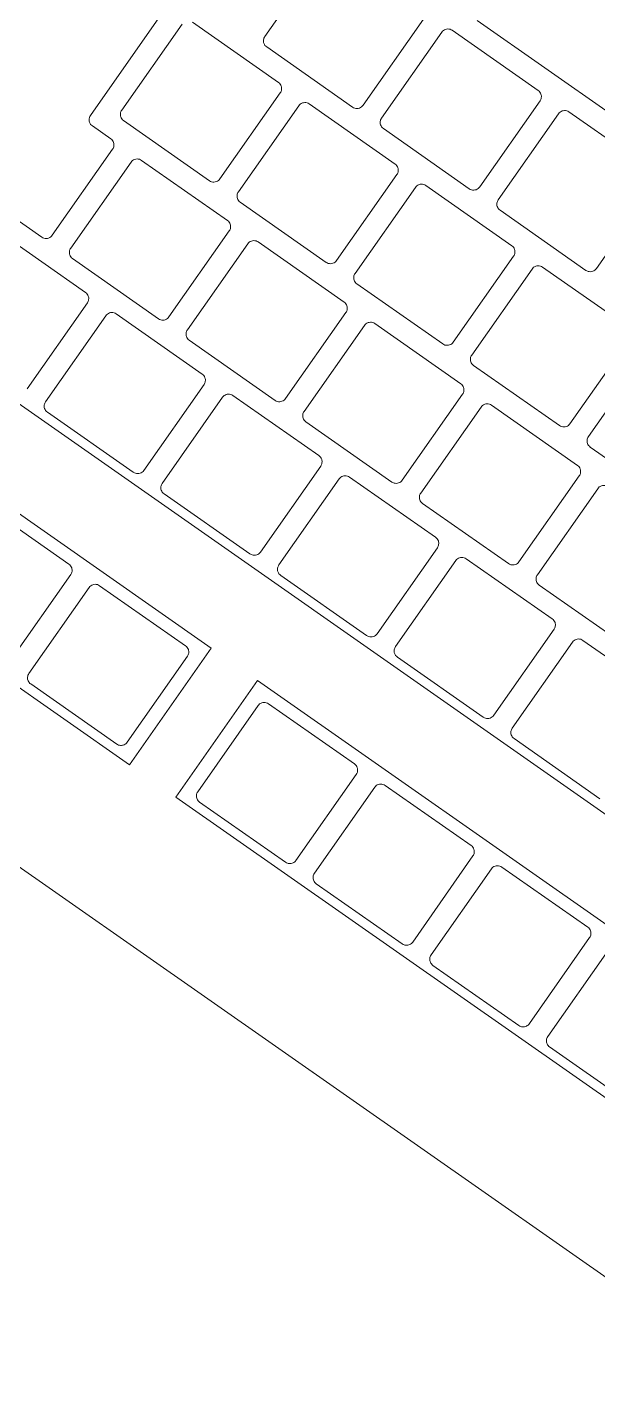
# Model space of a CAD drawing. Header units: inches. Extents: x 1 to 4637, y -664 to 702.
# Drawn here: x 1788.96 to 1791.96, y 583.51 to 590.68 of the extents above; entities that cross this region are included whole.
import ezdxf

# ---------------------------------------------------------------- set-up
doc = ezdxf.new("R2010")
doc.units = ezdxf.units.IN
doc.header["$MEASUREMENT"] = 0
doc.layers.add('I-FURN', color=30, linetype='Continuous', lineweight=9)

# ---------------------------------------------------------------- blocks, each defined once
blk = doc.blocks.new('Desk - Group 3 - No Side Chairs-V3-New Construction - Tel_Data_Elec Plan')
at = {"layer": 'I-FURN'}
for p, q in [((11.5285, -7.8091), (26.3635, -18.1967)), ((20.4219, -8.7673), (20.7385, -8.3151)), ((19.8902, -8.6343), (19.5063, -9.1825)), ((19.6703, -9.1542), (19.987, -8.702)), ((20.0418, -8.6923), (20.4933, -9.0085)), ((21.2545, -8.6764), (20.9379, -9.1286)), ((21.4061, -8.7345), (21.8576, -9.0506)), ((22.2474, -9.1804), (21.5379, -8.6836)), ((21.0346, -9.1963), (21.3513, -8.7441)), ((20.8831, -9.1382), (20.4316, -8.8221)), ((20.503, -9.0633), (20.1863, -9.5155)), ((20.2831, -9.5833), (20.5997, -9.1311)), ((20.6546, -9.1214), (21.1061, -9.4375)), ((21.8673, -9.1054), (21.5506, -9.5576)), ((21.6474, -9.6254), (21.964, -9.1732)), ((22.0189, -9.1635), (22.4704, -9.4796)), ((19.516, -9.2373), (19.6127, -9.3051)), ((20.1315, -9.5252), (19.68, -9.209)), ((19.2509, -9.8218), (18.4769, -9.2798)), ((21.4958, -9.5673), (21.0443, -9.2512)), ((18.416, -9.3669), (19.4802, -10.1121)), ((19.6224, -9.3599), (19.3058, -9.8121)), ((19.4025, -9.8799), (19.7192, -9.4277)), ((19.774, -9.418), (20.2255, -9.7341)), ((21.1157, -9.4924), (20.7991, -9.9446)), ((20.8958, -10.0123), (21.2125, -9.5601)), ((21.2673, -9.5504), (21.7188, -9.8666)), ((22.48, -9.5345), (22.1634, -9.9867)), ((20.7443, -9.9542), (20.2928, -9.6381)), ((22.1086, -9.9964), (21.6571, -9.6802)), ((20.2352, -9.789), (19.9185, -10.2412)), ((27.1521, -16.3155), (17.9286, -9.8571)), ((20.0153, -10.3089), (20.3319, -9.8567)), ((20.3868, -9.847), (20.8383, -10.1632)), ((19.8637, -10.2508), (19.4122, -9.9347)), ((21.7285, -9.9214), (21.4118, -10.3736)), ((21.5086, -10.4414), (21.8252, -9.9892)), ((21.8801, -9.9795), (22.3316, -10.2956)), ((21.357, -10.3833), (20.9055, -10.0671)), ((19.4899, -10.1669), (19.1733, -10.6191)), ((17.6576, -10.2441), (20.1408, -11.9829)), ((19.27, -10.6869), (19.5866, -10.2347)), ((19.6415, -10.225), (20.093, -10.5412)), ((20.8479, -10.218), (20.5313, -10.6702)), ((20.628, -10.738), (20.9447, -10.2858)), ((20.9995, -10.2761), (21.451, -10.5922)), ((20.4765, -10.6799), (20.0249, -10.3638)), ((22.3412, -10.3505), (22.0246, -10.8027)), ((22.1213, -10.8704), (22.438, -10.4182)), ((21.9698, -10.8123), (21.5183, -10.4962)), ((20.1026, -10.596), (19.786, -11.0482)), ((19.8828, -11.1159), (20.1994, -10.6637)), ((20.2542, -10.6541), (20.7057, -10.9702)), ((21.4607, -10.6471), (21.144, -11.0993)), ((19.7312, -11.0579), (19.2797, -10.7417)), ((21.2408, -11.167), (21.5574, -10.7148)), ((21.6123, -10.7052), (22.0638, -11.0213)), ((21.0892, -11.1089), (20.6377, -10.7928)), ((19.7118, -12.5956), (17.2285, -10.8568)), ((22.5825, -11.2414), (22.131, -10.9253)), ((20.7154, -11.025), (20.3988, -11.4772)), ((20.4955, -11.545), (20.8121, -11.0928)), ((20.867, -11.0831), (21.3185, -11.3993)), ((22.0734, -11.0761), (21.7568, -11.5283)), ((20.3439, -11.4869), (19.8924, -11.1708)), ((21.8535, -11.5961), (22.1702, -11.1439)), ((18.9414, -11.2248), (19.3929, -11.5409)), ((21.702, -11.538), (21.2505, -11.2219)), ((21.3282, -11.4541), (21.0115, -11.9063)), ((21.1083, -11.974), (21.4249, -11.5218)), ((21.4797, -11.5122), (21.9312, -11.8283)), ((19.4026, -11.5957), (19.086, -12.0479)), ((20.9567, -11.916), (20.5052, -11.5998)), ((19.1827, -12.1157), (19.4994, -11.6635)), ((19.5542, -11.6538), (20.0057, -11.97)), ((22.3147, -11.9671), (21.8632, -11.6509)), ((21.9409, -11.8831), (21.6243, -12.3354)), ((21.721, -12.4031), (22.0377, -11.9509)), ((22.0925, -11.9412), (22.544, -12.2574)), ((20.0154, -12.0248), (19.6987, -12.477)), ((20.1408, -11.9829), (19.7118, -12.5956)), ((21.5694, -12.345), (21.1179, -12.0289)), ((19.6439, -12.4867), (19.1924, -12.1705)), ((19.9537, -12.765), (20.3827, -12.1522)), ((20.3827, -12.1522), (22.866, -13.891)), ((20.0696, -12.7367), (20.3862, -12.2845)), ((20.4411, -12.2748), (20.8926, -12.591)), ((22.1822, -12.7741), (21.7307, -12.4579)), ((20.9022, -12.6458), (20.5856, -13.098)), ((20.6824, -13.1657), (20.999, -12.7135)), ((21.0538, -12.7039), (21.5053, -13.02)), ((22.4369, -14.5038), (19.9537, -12.765)), ((20.5308, -13.1077), (20.0793, -12.7915)), ((21.515, -13.0748), (21.1984, -13.527)), ((21.2951, -13.5948), (21.6117, -13.1426)), ((21.6666, -13.1329), (22.1181, -13.4491)), ((21.1435, -13.5367), (20.692, -13.2206)), ((22.1277, -13.5039), (21.8111, -13.9561)), ((21.9079, -14.0238), (22.2245, -13.5716)), ((21.7563, -13.9658), (21.3048, -13.6496)), ((22.369, -14.3948), (21.9175, -14.0787))]:
    blk.add_line(p, q, dxfattribs=at)
for points in [[(21.3513, -8.7441), (21.3536, -8.7407), (21.3594, -8.7348), (21.3705, -8.7289), (21.3828, -8.7267), (21.3952, -8.7284), (21.4027, -8.7321), (21.4061, -8.7345)], [(20.5997, -9.1311), (20.6021, -9.1277), (20.6079, -9.1217), (20.6189, -9.1158), (20.6312, -9.1136), (20.6436, -9.1153), (20.6512, -9.119), (20.6546, -9.1214)], [(20.9379, -9.1286), (20.9355, -9.1319), (20.9298, -9.1379), (20.9187, -9.1438), (20.9064, -9.146), (20.894, -9.1443), (20.8864, -9.1406), (20.8831, -9.1382)], [(21.964, -9.1732), (21.9664, -9.1698), (21.9722, -9.1638), (21.9832, -9.1579), (21.9955, -9.1557), (22.008, -9.1575), (22.0155, -9.1611), (22.0189, -9.1635)], [(19.5063, -9.1825), (19.504, -9.1859), (19.5003, -9.1933), (19.4986, -9.2057), (19.5007, -9.218), (19.5066, -9.2291), (19.5126, -9.235), (19.516, -9.2373)], [(19.7192, -9.4277), (19.7215, -9.4243), (19.7273, -9.4183), (19.7383, -9.4124), (19.7506, -9.4102), (19.763, -9.4119), (19.7706, -9.4156), (19.774, -9.418)], [(20.1863, -9.5155), (20.184, -9.5189), (20.1782, -9.5248), (20.1672, -9.5307), (20.1549, -9.5329), (20.1425, -9.5312), (20.1349, -9.5276), (20.1315, -9.5252)], [(21.2125, -9.5601), (21.2148, -9.5567), (21.2206, -9.5508), (21.2316, -9.5449), (21.2439, -9.5427), (21.2564, -9.5444), (21.2639, -9.5481), (21.2673, -9.5504)], [(21.5506, -9.5576), (21.5483, -9.561), (21.5425, -9.567), (21.5315, -9.5729), (21.5192, -9.5751), (21.5067, -9.5733), (21.4992, -9.5697), (21.4958, -9.5673)], [(19.3058, -9.8121), (19.3034, -9.8155), (19.2977, -9.8214), (19.2867, -9.8273), (19.2744, -9.8296), (19.2619, -9.8279), (19.2544, -9.8242), (19.2509, -9.8218)], [(20.3319, -9.8567), (20.3343, -9.8534), (20.34, -9.8474), (20.351, -9.8415), (20.3633, -9.8393), (20.3758, -9.841), (20.3833, -9.8447), (20.3868, -9.847)], [(20.7991, -9.9446), (20.7967, -9.9479), (20.791, -9.9539), (20.78, -9.9598), (20.7677, -9.962), (20.7552, -9.9603), (20.7477, -9.9566), (20.7443, -9.9542)], [(21.8252, -9.9892), (21.8276, -9.9858), (21.8334, -9.9798), (21.8444, -9.9739), (21.8567, -9.9717), (21.8691, -9.9734), (21.8767, -9.9771), (21.8801, -9.9795)], [(22.1634, -9.9867), (22.161, -9.9901), (22.1553, -9.996), (22.1442, -10.0019), (22.1319, -10.0041), (22.1195, -10.0024), (22.1119, -9.9987), (22.1086, -9.9964)], [(19.5866, -10.2347), (19.589, -10.2313), (19.5947, -10.2254), (19.6057, -10.2195), (19.618, -10.2172), (19.6305, -10.2189), (19.6381, -10.2226), (19.6415, -10.225)], [(19.9185, -10.2412), (19.9162, -10.2445), (19.9104, -10.2505), (19.8995, -10.2564), (19.8872, -10.2586), (19.8747, -10.2569), (19.8671, -10.2532), (19.8637, -10.2508)], [(20.9447, -10.2858), (20.947, -10.2824), (20.9528, -10.2764), (20.9638, -10.2706), (20.9761, -10.2683), (20.9885, -10.27), (20.9961, -10.2737), (20.9995, -10.2761)], [(21.4118, -10.3736), (21.4095, -10.377), (21.4037, -10.383), (21.3927, -10.3888), (21.3804, -10.3911), (21.368, -10.3893), (21.3604, -10.3857), (21.357, -10.3833)], [(20.1994, -10.6637), (20.2017, -10.6604), (20.2075, -10.6544), (20.2184, -10.6485), (20.2307, -10.6463), (20.2432, -10.648), (20.2508, -10.6517), (20.2542, -10.6541)], [(20.5313, -10.6702), (20.5289, -10.6736), (20.5232, -10.6795), (20.5122, -10.6854), (20.4999, -10.6877), (20.4874, -10.686), (20.4799, -10.6823), (20.4765, -10.6799)], [(21.5574, -10.7148), (21.5598, -10.7115), (21.5655, -10.7055), (21.5765, -10.6996), (21.5888, -10.6974), (21.6013, -10.6991), (21.6089, -10.7028), (21.6123, -10.7052)], [(22.0246, -10.8027), (22.0222, -10.806), (22.0165, -10.812), (22.0055, -10.8179), (21.9932, -10.8201), (21.9807, -10.8184), (21.9732, -10.8147), (21.9698, -10.8123)], [(19.786, -11.0482), (19.7837, -11.0515), (19.778, -11.0575), (19.767, -11.0634), (19.7547, -11.0656), (19.7422, -11.0639), (19.7346, -11.0603), (19.7312, -11.0579)], [(20.8121, -11.0928), (20.8145, -11.0894), (20.8202, -11.0835), (20.8312, -11.0776), (20.8435, -11.0753), (20.856, -11.077), (20.8636, -11.0807), (20.867, -11.0831)], [(21.144, -11.0993), (21.1417, -11.1026), (21.1359, -11.1086), (21.125, -11.1145), (21.1127, -11.1167), (21.1002, -11.115), (21.0926, -11.1113), (21.0892, -11.1089)], [(22.1702, -11.1439), (22.1725, -11.1405), (22.1783, -11.1345), (22.1893, -11.1287), (22.2016, -11.1264), (22.214, -11.1281), (22.2216, -11.1318), (22.225, -11.1342)], [(20.3988, -11.4772), (20.3964, -11.4806), (20.3907, -11.4865), (20.3798, -11.4924), (20.3675, -11.4947), (20.355, -11.493), (20.3474, -11.4893), (20.3439, -11.4869)], [(21.4249, -11.5218), (21.4272, -11.5185), (21.433, -11.5125), (21.4439, -11.5066), (21.4562, -11.5044), (21.4687, -11.5061), (21.4763, -11.5098), (21.4797, -11.5122)], [(21.7568, -11.5283), (21.7544, -11.5317), (21.7487, -11.5376), (21.7377, -11.5435), (21.7254, -11.5458), (21.7129, -11.5441), (21.7054, -11.5404), (21.702, -11.538)], [(19.4994, -11.6635), (19.5017, -11.6602), (19.5074, -11.6542), (19.5182, -11.6483), (19.5305, -11.646), (19.5431, -11.6477), (19.5507, -11.6514), (19.5542, -11.6538)], [(21.0115, -11.9063), (21.0092, -11.9096), (21.0035, -11.9156), (20.9925, -11.9215), (20.9802, -11.9237), (20.9677, -11.9221), (20.9601, -11.9184), (20.9567, -11.916)], [(22.0377, -11.9509), (22.04, -11.9475), (22.0457, -11.9416), (22.0567, -11.9357), (22.069, -11.9335), (22.0815, -11.9351), (22.0891, -11.9388), (22.0925, -11.9412)], [(19.1924, -12.1705), (19.1895, -12.1685), (19.1843, -12.1637), (19.1787, -12.1547), (19.1757, -12.1447), (19.1754, -12.1344), (19.1776, -12.1245), (19.1808, -12.1184), (19.1827, -12.1157)], [(20.3862, -12.2845), (20.3886, -12.2812), (20.3943, -12.2752), (20.4051, -12.2693), (20.4174, -12.267), (20.43, -12.2687), (20.4376, -12.2724), (20.4411, -12.2748)], [(21.6243, -12.3354), (21.6219, -12.3387), (21.6162, -12.3446), (21.6053, -12.3505), (21.593, -12.3528), (21.5805, -12.3511), (21.5729, -12.3474), (21.5694, -12.345)], [(19.6987, -12.477), (19.6968, -12.4797), (19.6922, -12.4848), (19.6837, -12.4903), (19.6739, -12.4935), (19.6634, -12.4941), (19.6531, -12.4919), (19.6468, -12.4887), (19.6439, -12.4867)], [(20.0793, -12.7915), (20.0764, -12.7895), (20.0712, -12.7847), (20.0656, -12.7757), (20.0626, -12.7657), (20.0622, -12.7554), (20.0645, -12.7455), (20.0677, -12.7394), (20.0696, -12.7367)], [(20.999, -12.7135), (21.0013, -12.7102), (21.007, -12.7043), (21.0179, -12.6984), (21.0302, -12.6961), (21.0427, -12.6978), (21.0504, -12.7015), (21.0538, -12.7039)], [(20.5856, -13.098), (20.5837, -13.1007), (20.5791, -13.1058), (20.5705, -13.1113), (20.5607, -13.1145), (20.5503, -13.1151), (20.54, -13.1129), (20.5337, -13.1097), (20.5308, -13.1077)], [(20.692, -13.2206), (20.6891, -13.2185), (20.6839, -13.2137), (20.6783, -13.2048), (20.6753, -13.1948), (20.675, -13.1845), (20.6773, -13.1745), (20.6804, -13.1685), (20.6824, -13.1657)], [(21.6117, -13.1426), (21.6141, -13.1393), (21.6198, -13.1333), (21.6306, -13.1275), (21.6429, -13.1252), (21.6555, -13.1268), (21.6631, -13.1305), (21.6666, -13.1329)], [(21.1984, -13.527), (21.1964, -13.5298), (21.1919, -13.5348), (21.1833, -13.5404), (21.1735, -13.5436), (21.1631, -13.5442), (21.1527, -13.542), (21.1464, -13.5387), (21.1435, -13.5367)], [(21.3048, -13.6496), (21.3019, -13.6476), (21.2967, -13.6428), (21.2911, -13.6338), (21.2881, -13.6238), (21.2877, -13.6135), (21.29, -13.6036), (21.2932, -13.5975), (21.2951, -13.5948)], [(21.8111, -13.9561), (21.8092, -13.9589), (21.8046, -13.9639), (21.796, -13.9694), (21.7862, -13.9727), (21.7758, -13.9732), (21.7655, -13.971), (21.7592, -13.9678), (21.7563, -13.9658)], [(21.9175, -14.0787), (21.9146, -14.0767), (21.9094, -14.0718), (21.9038, -14.0629), (21.9008, -14.0529), (21.9005, -14.0426), (21.9028, -14.0326), (21.9059, -14.0266), (21.9079, -14.0238)]]:
    blk.add_open_spline(points, degree=3, dxfattribs=at)
for points, knots in [([(20.4316, -8.8221), (20.4282, -8.8197), (20.4221, -8.8139), (20.4153, -8.801), (20.4137, -8.7841), (20.4184, -8.7723), (20.4219, -8.7673)], [0, 0, 0, 0, 0.2, 0.4, 0.7, 1, 1, 1, 1]), ([(20.4933, -9.0085), (20.4967, -9.0109), (20.5027, -9.0167), (20.5096, -9.0296), (20.5112, -9.0465), (20.5065, -9.0583), (20.503, -9.0633)], [0, 0, 0, 0, 0.2, 0.4, 0.7, 1, 1, 1, 1]), ([(21.8576, -9.0506), (21.861, -9.053), (21.867, -9.0588), (21.8739, -9.0717), (21.8755, -9.0886), (21.8708, -9.1004), (21.8673, -9.1054)], [0, 0, 0, 0, 0.2, 0.4, 0.7, 1, 1, 1, 1]), ([(19.68, -9.209), (19.6766, -9.2067), (19.6706, -9.2008), (19.6652, -9.1906), (19.663, -9.1805), (19.6633, -9.168), (19.6668, -9.1592), (19.6703, -9.1542)], [0, 0, 0, 0, 0.2, 0.4, 0.55, 0.7, 1, 1, 1, 1]), ([(21.0443, -9.2512), (21.0409, -9.2488), (21.0349, -9.243), (21.028, -9.23), (21.0264, -9.2132), (21.0311, -9.2014), (21.0346, -9.1963)], [0, 0, 0, 0, 0.2, 0.4, 0.7, 1, 1, 1, 1]), ([(19.6127, -9.3051), (19.6162, -9.3075), (19.6222, -9.3133), (19.6276, -9.3235), (19.6297, -9.3337), (19.6294, -9.3461), (19.6259, -9.3549), (19.6224, -9.3599)], [0, 0, 0, 0, 0.2, 0.4, 0.55, 0.7, 1, 1, 1, 1]), ([(21.1061, -9.4375), (21.1094, -9.4399), (21.1155, -9.4457), (21.1223, -9.4587), (21.1239, -9.4755), (21.1193, -9.4873), (21.1157, -9.4924)], [0, 0, 0, 0, 0.2, 0.4, 0.7, 1, 1, 1, 1]), ([(20.2928, -9.6381), (20.2893, -9.6357), (20.2833, -9.6299), (20.2779, -9.6197), (20.2758, -9.6095), (20.2761, -9.5971), (20.2796, -9.5883), (20.2831, -9.5833)], [0, 0, 0, 0, 0.2, 0.4, 0.55, 0.7, 1, 1, 1, 1]), ([(21.6571, -9.6802), (21.6537, -9.6778), (21.6476, -9.672), (21.6408, -9.6591), (21.6392, -9.6422), (21.6439, -9.6304), (21.6474, -9.6254)], [0, 0, 0, 0, 0.2, 0.4, 0.7, 1, 1, 1, 1]), ([(20.2255, -9.7341), (20.2289, -9.7365), (20.2349, -9.7424), (20.2403, -9.7526), (20.2425, -9.7627), (20.2422, -9.7751), (20.2387, -9.7839), (20.2352, -9.789)], [0, 0, 0, 0, 0.2, 0.4, 0.55, 0.7, 1, 1, 1, 1]), ([(19.4122, -9.9347), (19.4088, -9.9323), (19.4027, -9.9264), (19.3974, -9.9162), (19.3952, -9.9061), (19.3955, -9.8937), (19.399, -9.8849), (19.4025, -9.8799)], [0, 0, 0, 0, 0.2, 0.4, 0.55, 0.7, 1, 1, 1, 1]), ([(21.7188, -9.8666), (21.7222, -9.869), (21.7282, -9.8748), (21.7351, -9.8877), (21.7367, -9.9046), (21.732, -9.9164), (21.7285, -9.9214)], [0, 0, 0, 0, 0.2, 0.4, 0.7, 1, 1, 1, 1]), ([(20.9055, -10.0671), (20.9021, -10.0648), (20.8961, -10.0589), (20.8907, -10.0487), (20.8885, -10.0386), (20.8888, -10.0262), (20.8923, -10.0173), (20.8958, -10.0123)], [0, 0, 0, 0, 0.2, 0.4, 0.55, 0.7, 1, 1, 1, 1]), ([(19.4802, -10.1121), (19.4836, -10.1145), (19.4897, -10.1204), (19.4951, -10.1306), (19.4972, -10.1408), (19.4969, -10.1532), (19.4934, -10.1619), (19.4899, -10.1669)], [0, 0, 0, 0, 0.2, 0.4, 0.55, 0.7, 1, 1, 1, 1]), ([(20.8383, -10.1632), (20.8417, -10.1656), (20.8477, -10.1714), (20.8531, -10.1816), (20.8552, -10.1918), (20.8549, -10.2042), (20.8514, -10.213), (20.8479, -10.218)], [0, 0, 0, 0, 0.2, 0.4, 0.55, 0.7, 1, 1, 1, 1]), ([(20.0249, -10.3638), (20.0215, -10.3614), (20.0155, -10.3555), (20.0101, -10.3453), (20.008, -10.3351), (20.0083, -10.3227), (20.0118, -10.3139), (20.0153, -10.3089)], [0, 0, 0, 0, 0.2, 0.4, 0.55, 0.7, 1, 1, 1, 1]), ([(21.5183, -10.4962), (21.5149, -10.4938), (21.5088, -10.488), (21.5034, -10.4778), (21.5013, -10.4676), (21.5016, -10.4552), (21.5051, -10.4464), (21.5086, -10.4414)], [0, 0, 0, 0, 0.2, 0.4, 0.55, 0.7, 1, 1, 1, 1]), ([(20.093, -10.5412), (20.0964, -10.5435), (20.1025, -10.5494), (20.1078, -10.5597), (20.11, -10.5698), (20.1096, -10.5822), (20.1062, -10.591), (20.1026, -10.596)], [0, 0, 0, 0, 0.2, 0.4, 0.55, 0.7, 1, 1, 1, 1]), ([(21.451, -10.5922), (21.4544, -10.5946), (21.4604, -10.6005), (21.4658, -10.6107), (21.468, -10.6208), (21.4677, -10.6332), (21.4642, -10.642), (21.4607, -10.6471)], [0, 0, 0, 0, 0.2, 0.4, 0.55, 0.7, 1, 1, 1, 1]), ([(19.2797, -10.7417), (19.2762, -10.7393), (19.2702, -10.7334), (19.2648, -10.7232), (19.2627, -10.713), (19.263, -10.7006), (19.2665, -10.6919), (19.27, -10.6869)], [0, 0, 0, 0, 0.2, 0.4, 0.55, 0.7, 1, 1, 1, 1]), ([(20.6377, -10.7928), (20.6343, -10.7904), (20.6282, -10.7845), (20.6229, -10.7743), (20.6207, -10.7642), (20.621, -10.7518), (20.6245, -10.743), (20.628, -10.738)], [0, 0, 0, 0, 0.2, 0.4, 0.55, 0.7, 1, 1, 1, 1]), ([(22.131, -10.9253), (22.1276, -10.9229), (22.1216, -10.917), (22.1162, -10.9068), (22.114, -10.8967), (22.1143, -10.8843), (22.1178, -10.8754), (22.1213, -10.8704)], [0, 0, 0, 0, 0.2, 0.4, 0.55, 0.7, 1, 1, 1, 1]), ([(20.7057, -10.9702), (20.7092, -10.9726), (20.7152, -10.9785), (20.7206, -10.9887), (20.7227, -10.9989), (20.7224, -11.0113), (20.7189, -11.02), (20.7154, -11.025)], [0, 0, 0, 0, 0.2, 0.4, 0.55, 0.7, 1, 1, 1, 1]), ([(22.0638, -11.0213), (22.0672, -11.0237), (22.0732, -11.0295), (22.0786, -11.0397), (22.0807, -11.0499), (22.0804, -11.0623), (22.0769, -11.0711), (22.0734, -11.0761)], [0, 0, 0, 0, 0.2, 0.4, 0.55, 0.7, 1, 1, 1, 1]), ([(19.8924, -11.1708), (19.889, -11.1684), (19.8829, -11.1625), (19.8776, -11.1522), (19.8754, -11.142), (19.8758, -11.1297), (19.8793, -11.1209), (19.8828, -11.1159)], [0, 0, 0, 0, 0.2, 0.4, 0.55, 0.7, 1, 1, 1, 1]), ([(21.2505, -11.2219), (21.247, -11.2195), (21.241, -11.2136), (21.2356, -11.2034), (21.2335, -11.1932), (21.2338, -11.1808), (21.2373, -11.172), (21.2408, -11.167)], [0, 0, 0, 0, 0.2, 0.4, 0.55, 0.7, 1, 1, 1, 1]), ([(21.3185, -11.3993), (21.3219, -11.4017), (21.328, -11.4075), (21.3333, -11.4178), (21.3355, -11.4279), (21.3351, -11.4403), (21.3317, -11.4491), (21.3282, -11.4541)], [0, 0, 0, 0, 0.2, 0.4, 0.55, 0.7, 1, 1, 1, 1]), ([(19.3929, -11.5409), (19.3964, -11.5433), (19.4025, -11.5493), (19.4078, -11.5596), (19.4099, -11.5697), (19.4096, -11.5821), (19.4061, -11.5908), (19.4026, -11.5957)], [0, 0, 0, 0, 0.2, 0.4, 0.55, 0.7, 1, 1, 1, 1]), ([(20.5052, -11.5998), (20.5017, -11.5974), (20.4957, -11.5915), (20.4903, -11.5813), (20.4882, -11.5711), (20.4885, -11.5587), (20.492, -11.55), (20.4955, -11.545)], [0, 0, 0, 0, 0.2, 0.4, 0.55, 0.7, 1, 1, 1, 1]), ([(21.8632, -11.6509), (21.8598, -11.6485), (21.8537, -11.6426), (21.8484, -11.6324), (21.8462, -11.6223), (21.8465, -11.6099), (21.85, -11.6011), (21.8535, -11.5961)], [0, 0, 0, 0, 0.2, 0.4, 0.55, 0.7, 1, 1, 1, 1]), ([(21.9312, -11.8283), (21.9347, -11.8307), (21.9407, -11.8366), (21.9461, -11.8468), (21.9482, -11.857), (21.9479, -11.8694), (21.9444, -11.8781), (21.9409, -11.8831)], [0, 0, 0, 0, 0.2, 0.4, 0.55, 0.7, 1, 1, 1, 1]), ([(20.0057, -11.97), (20.0092, -11.9724), (20.0152, -11.9783), (20.0206, -11.9886), (20.0227, -11.9988), (20.0223, -12.0111), (20.0188, -12.0198), (20.0154, -12.0248)], [0, 0, 0, 0, 0.2, 0.4, 0.55, 0.7, 1, 1, 1, 1]), ([(21.1179, -12.0289), (21.1145, -12.0265), (21.1084, -12.0206), (21.1031, -12.0103), (21.1009, -12.0001), (21.1013, -11.9878), (21.1048, -11.979), (21.1083, -11.974)], [0, 0, 0, 0, 0.2, 0.4, 0.55, 0.7, 1, 1, 1, 1]), ([(21.7307, -12.4579), (21.7272, -12.4555), (21.7212, -12.4496), (21.7158, -12.4394), (21.7137, -12.4292), (21.714, -12.4168), (21.7175, -12.4081), (21.721, -12.4031)], [0, 0, 0, 0, 0.2, 0.4, 0.55, 0.7, 1, 1, 1, 1]), ([(20.8926, -12.591), (20.896, -12.5934), (20.9021, -12.5993), (20.9075, -12.6096), (20.9096, -12.6198), (20.9092, -12.6321), (20.9057, -12.6408), (20.9022, -12.6458)], [0, 0, 0, 0, 0.2, 0.4, 0.55, 0.7, 1, 1, 1, 1]), ([(21.5053, -13.02), (21.5088, -13.0224), (21.5149, -13.0284), (21.5202, -13.0387), (21.5223, -13.0488), (21.5219, -13.0612), (21.5185, -13.0699), (21.515, -13.0748)], [0, 0, 0, 0, 0.2, 0.4, 0.55, 0.7, 1, 1, 1, 1]), ([(22.1181, -13.4491), (22.1215, -13.4515), (22.1276, -13.4574), (22.133, -13.4677), (22.1351, -13.4779), (22.1347, -13.4902), (22.1312, -13.4989), (22.1277, -13.5039)], [0, 0, 0, 0, 0.2, 0.4, 0.55, 0.7, 1, 1, 1, 1])]:
    blk.add_open_spline(points, degree=3, knots=knots, dxfattribs=at)

msp = doc.modelspace()

# ---------------------------------------------------------------- block references
at = {"layer": 'I-FURN'}
msp.add_blockref('Desk - Group 3 - No Side Chairs-V3-New Construction - Tel_Data_Elec Plan', (1769.7856, 599.3971), dxfattribs=at)

doc.saveas('drawing.dxf')
